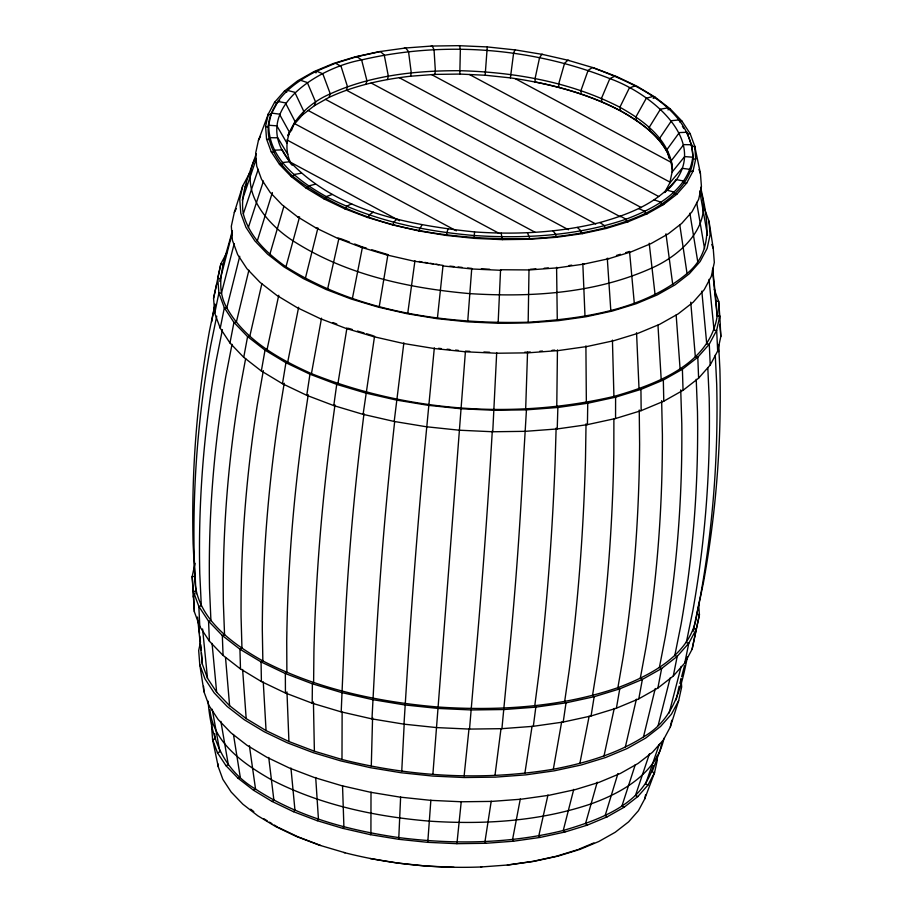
<?xml version="1.0" encoding="UTF-8"?>
<svg xmlns="http://www.w3.org/2000/svg" width="913" height="913" viewBox="0 0 913 913"><rect width="100%" height="100%" fill="white"/><g stroke="black" fill="none" stroke-linecap="round" stroke-linejoin="round"><path stroke-width="1.37" d="M687.455 656.732C680.972 689.007 673.748 719.421 643.482 736.917C616.195 754.161 584.799 763.245 553.335 769.225C483.228 780.935 410.804 776.872 341.987 759.479L342.124 711.98M613.89 419.204L613.833 452.003A1300.215 712.197 75.4 0 1 597.479 664.573L592.526 695.455L594.158 696.722L619.505 688.95L642.17 679.512L661.457 668.636L677.069 656.515L688.813 643.209L696.265 629.217L699.426 614.803L698.605 603.927M216.792 283.635L213.574 298.197L214.738 313.239L220.238 328.201L229.962 342.98L243.577 357.177L261.141 370.849L282.471 383.722L306.757 395.329L333.781 405.6L362.792 414.274L394.199 421.464L426.211 426.736L459.239 430.206L492.758 431.758L525.489 431.324L557.227 428.939L587.127 424.693L615.556 418.508L615.602 397.166L613.924 396.436C514.087 419.729 406.696 411.523 311.447 373.634C278.796 358.923 244.992 340.07 226.801 307.875C212.82 282.996 226.675 255.663 232.256 230.635M312.189 703.204L285.176 692.921L261.164 681.429L240.29 668.807L222.909 655.283L209.431 641.234L199.81 626.603L194.366 611.801L192.164 576.56L194.777 576.411C194.366 616.595 231.274 643.243 262.853 660.921C317.005 688.984 377.685 701.914 438.103 707.016C498.464 711.01 560.285 707.37 617.884 687.683C651.551 674.969 691.814 653.97 696.859 614.266L699.438 614.654L692.077 649.314L684.659 663.158L673.269 676.054L657.862 688.071L638.586 698.947L616.161 708.294L591.065 715.986L563.218 722.046L533.009 726.337L501.922 728.665L469.522 729.088L436.688 727.593L403.991 724.169L371.659 718.839L340.891 711.798L312.189 703.204L312.383 683.803L313.616 682.593L313.924 651.483A1300.215 578.785 -71.3 0 1 330.278 438.925L334.797 406.274M371.009 792.096L370.918 832.987L370.301 834.642L342.672 828.319L316.937 820.604L293.199 811.566L271.891 801.352L253.552 790.281L238.076 778.275L225.968 765.676L217.431 752.689L212.592 739.541L211.565 726.463L212.398 722.514M529.004 269.381L528.171 322.221C444.962 324.298 357.542 311.904 285.974 266.813C267.315 253.586 249.272 236.729 243.315 213.847C239.663 192.963 249.945 173.196 256.188 153.783M557.444 349.93L556.77 406.627L557.866 407.483L587.744 403.238L615.328 397.235L640.937 389.394L663.329 380.036L682.388 369.251L697.658 357.371L709.184 344.338L716.602 330.506L719.786 316.092L718.668 301.358L714.24 289.216M586.032 423.837L585.507 458.166A1300.215 585.826 79.9 0 1 569.141 670.724L564.656 701.515L566.014 702.85L563.218 722.046M587.424 424.636L587.744 403.238L586.351 402.439L585.906 345.89M341.2 711.878L343.402 660.316A1300.215 441.926 -75.3 0 1 359.768 447.758L363.99 413.6M371.283 766.178L372.584 717.55M556.131 428.083L555.104 462.48A1300.215 449.436 83.9 0 1 538.75 675.038L534.767 705.76L535.817 707.141L533.329 726.303M557.227 428.939L557.866 407.483L526.447 409.846L494.059 410.279L460.882 408.75L428.186 405.315L396.516 400.088L365.736 393.058L336.726 384.384L309.964 374.216L285.929 362.735L265.021 350.124L247.594 336.612L233.956 322.415L224.336 307.795L218.903 292.982L217.739 278.248L220.866 263.834L226.915 252.479M672.436 168.939C668.761 141.264 642.843 123.689 620.429 110.815C586.226 92.989 548.416 83.311 510.401 77.867L513.585 53.308L514.886 49.827L542.847 54.472M530.259 351.962L527.543 352.167L525.671 408.956L526.447 409.846L523.16 464.865A1300.215 305.353 87.5 0 1 506.806 677.435L501.922 728.665M371.979 718.908L374.695 667.471A1300.215 297.501 -78.9 0 1 391.049 454.914L394.61 422.011M400.624 796.981L398.73 839.309L370.301 834.642M498.156 322.609L500.564 269.746L529.472 269.94L557.683 267.829L583.921 264.108L608.674 258.733L631.191 251.84L651.106 243.554L668.236 233.876L681.783 223.343L692.02 211.77L698.662 199.342L701.435 186.537L700.442 173.607L694.725 146.171L690.137 133.629L681.931 121.098L670.131 108.795L655.203 97.212L637.285 86.415L616.948 76.681L593.758 67.87L567.886 60.224L564.565 63.305L558.676 83.962L558.859 87.386M401.743 771.2L404.185 724.192M496.695 352.566L492.758 431.758M403.991 724.169L407.232 672.835A1300.215 147.986 -82.3 0 1 423.586 460.278L434.326 347.864M492.301 430.856L490.224 465.299A1300.215 156.043 -89 0 1 473.858 677.857L469.522 729.088M193.202 597.056L193.784 594.317M694.759 146.32L695.706 158.953L693.035 171.153L686.633 183.148L676.75 194.321L663.511 204.592L647.351 213.71L627.927 221.825L606.198 228.467L582.608 233.602L556.69 237.277L529.768 239.274L502.333 239.64L474.212 238.35L445.864 235.383L418.451 230.852L392.396 224.883L367.254 217.362L344.612 208.746L324.012 198.908L305.901 187.975L291.167 176.529L279.481 164.363L271.241 151.832L266.539 139.004L265.592 126.371L268.308 114.034L274.573 102.302L284.411 91.129L297.615 80.846L313.946 71.613L333.119 63.59L355.1 56.857L378.986 51.676L405.657 47.99L408.522 51.55L411.261 72.846L410.542 76.213C382.604 79.477 354.701 85.411 329.091 97.371L330.289 93.879L322.825 73.816L316.56 71.146C297.501 80.766 278.397 94.21 270.727 115.015C262.214 138.091 276.148 161.727 293.267 176.643C359.197 228.57 447.758 240.142 529.312 238.715C568.925 236.604 609.005 230.338 645.251 213.516C667.106 202.618 690.399 185.453 693.15 159.261C691.655 107.494 633.884 83.026 592.377 67.551L588.12 70.358L580.93 90.615L581.25 94.096M664.949 192.232C717.036 147.016 653.822 94.267 609.838 78.621C531.686 47.533 443.547 40.8 361.616 59.916C317.427 67.836 247.434 111.101 290.003 161.727C336.943 211.531 409.218 225.1 474.498 231.925L474.212 238.35M458.965 45.684L487.268 46.928L485.157 75.243L459.81 74.067L434.805 74.398L410.542 76.213M612.429 340.127L613.924 396.436C655.397 384.521 709.515 364.744 717.184 316.092L719.798 315.944L720.836 336.441L717.675 351.003L710.223 364.995L698.616 378.176L683.05 390.308L663.785 401.195L641.166 410.656L615.556 418.508M467.73 321.205L471.747 268.422L467.65 267.988M430.868 800.153L427.763 842.345L456.911 843.68L485.67 843.292L513.562 841.204L540.097 837.426L564.816 832.04L587.321 825.135L607.191 816.827L624.115 807.252L637.799 796.593L648.002 785.009L654.541 772.718L657.314 760.061L657.018 756.032M432.876 774.464L440.477 676.316A1300.215 4.063 -85.7 0 0 456.842 463.758L465.447 351.128L469.704 351.322M437.43 318.032L443.045 265.409L414.103 261.198L386.792 254.944L361.331 247.32L337.319 238.19L316.012 227.976L297.478 216.769L282.037 204.763L270.088 192.301L261.472 179.176L256.679 166.018L255.674 153.087L258.459 140.282L260.456 136.494M464.124 775.902L468.974 729.03M394.199 421.464L403.854 342.843M461.248 801.546L456.911 843.68M363.1 414.354L374.57 336.144M459.81 74.067L460.357 49.291L459.547 45.65L431.21 46.061M494.972 775.502L501.009 728.62M407.769 313.148L414.947 260.776L414.422 261.266M491.228 801.158L484.974 841.592L485.67 843.292M524.872 773.265L532.062 726.292M379.249 306.62L387.934 254.601L371.853 249.785M591.065 715.986L594.158 696.722L565.718 702.907L535.497 707.176L504.079 709.527L471.348 709.96L438.172 708.442L404.801 704.95L372.458 699.609L341.382 692.488L312.383 683.803L285.347 673.532L261.061 661.925L239.936 649.189L222.327 635.528L208.552 621.194L198.829 606.415L193.339 591.453L192.164 576.56L195.04 563.31M346.951 327.881L337.913 383.711L336.726 384.384L333.781 405.6L334.98 404.916M282.471 383.722L285.929 362.735L287.675 362.267L298.631 307.259M284.217 383.243L278.659 416.899A1300.215 820.627 -61.8 0 0 262.305 629.456L262.853 660.921L261.061 661.925L261.403 681.555M434.805 74.398L435.364 71.043L434.04 49.633L432.191 46.004L404.299 48.081M616.401 708.203L619.756 688.859L617.884 687.683L623.248 656.664A1300.215 826.379 70.3 0 0 639.602 444.106L639.248 410.017M261.346 370.975L265.021 350.124L267.007 349.782L278.75 295.253M263.321 370.632L257.42 404.071A1300.215 921.479 -55.7 0 0 241.066 616.629L241.956 648.31L239.936 649.189L240.484 668.944M553.335 769.225L561.621 722.103M520.296 798.989L512.558 839.526L513.562 841.204M321.502 318.192L311.447 373.634L309.964 374.216L306.757 395.329L308.24 394.736L303.082 428.585A1300.215 705.749 -66.9 0 0 286.728 641.143L286.876 672.413L285.347 673.532L285.438 693.035M352.372 298.574L362.472 246.978L366.501 248.188M638.792 698.844L642.375 679.409L640.287 678.336L646.039 647.157A1300.215 926.421 64.1 0 0 662.393 434.599L661.651 400.659M243.737 357.325L247.594 336.612L249.774 336.395L261.86 283.76M245.654 358.501L239.72 390.33A1300.215 1006.548 -48.2 0 0 223.365 602.888L224.552 634.786L222.327 635.528L223.069 655.42M657.862 688.071L661.64 668.521L659.369 667.563L665.44 636.213A1300.215 1010.611 56.6 0 0 681.794 423.655L680.733 389.885M229.962 342.98L233.956 322.415L236.296 322.346L248.884 270.237M232.028 344.292L225.876 375.894A1300.215 1074.407 -38.9 0 0 209.522 588.451L210.926 620.589L208.552 621.194L209.431 641.234M579.846 763.462L589.17 716.112M673.269 676.054L677.206 656.379L674.798 655.557L681.121 624.001A1300.215 1077.511 47.1 0 0 697.475 411.443L696.22 379.283M220.238 328.201L224.336 307.795L226.801 307.875L239.742 256.302M222.418 329.65L216.119 361.023A1300.215 1123.88 -27 0 0 199.764 573.581L201.328 605.958L198.829 606.415L199.81 626.603M214.738 313.239L218.903 292.982L221.437 293.221L234.219 243.6M216.723 316.183L210.606 345.97A1300.215 1154.123 -12.5 0 0 194.252 558.528L196.055 593.861M684.761 663.021L688.813 643.209L686.314 642.524L692.83 610.751A1300.215 1125.98 35.1 0 0 709.184 398.194L707.803 367.619M213.562 298.346L220.866 263.834L223.434 264.371L222.875 267.03M215.023 304.109L209.454 330.985A1300.215 1164.611 4 0 0 193.1 543.543L194.914 579.15M219.748 281.307L232.416 232.279M214.966 305.193L212.661 316.32A1300.215 1155.185 20.5 0 0 211.679 321.833M693.161 631.34L700.339 596.68A1300.215 1155.185 20.5 0 0 716.694 384.111L715.278 355.146M696.859 614.266L703.546 582.015A1300.215 1164.611 4 0 0 719.9 369.457L718.645 344.806M692.134 649.166L696.265 629.217L693.709 628.68M547.971 794.983L538.796 835.806L540.097 837.426M327.596 289.147L338.997 238.053L337.582 238.293M603.984 756.067L614.232 708.397M249.671 172.979L242.721 185.944L234.333 212.352L231.32 226.23L232.404 240.256L237.677 254.647L246.932 268.719L260.057 282.379L276.81 295.378L296.93 307.51L320.052 318.557L345.799 328.338L373.702 336.68L403.318 343.448L434.109 348.515L465.573 351.802L496.82 353.24L527.999 352.84L558.231 350.592L587.002 346.518L613.821 340.697L638.221 333.234L659.791 324.252L678.165 313.889L693.161 302.226L704.22 289.672L711.307 276.354L714.32 262.488L713.236 248.462L708.99 221.094L703.889 207.228M242.675 186.092L239.754 199.445L240.792 213.254L245.928 227.28L254.818 240.838L267.555 254.134L283.84 266.801L303.401 278.625L326.146 289.512L351.208 299.03L378.393 307.156L406.901 313.684L436.882 318.637L467.855 321.878L498.281 323.282L528.638 322.894L558.379 320.668L586.089 316.743L612.201 311.071L636.213 303.721L657.189 294.945L675.049 284.856L689.338 273.729L700.145 261.517L707.141 248.416L710.074 234.903L709.024 221.254M291.452 164.454C275.783 134.394 303.869 104.858 330.289 93.879C370.804 75.265 416.088 70.472 460.232 70.712C515.046 72.218 570.739 81.987 619.881 107.243C642.569 119.923 666.878 137.509 672.105 164.671M200.483 642.136L198.68 650.513L199.764 664.538L204.01 691.906L209.031 705.623L218.127 719.478L230.898 732.774L247.024 745.305L266.813 757.242L289.33 768.004L314.392 777.534L341.576 785.659L370.404 792.244L400.065 797.129L430.696 800.347L461.453 801.774L491.81 801.397L521.255 799.195L549.272 795.234L575.384 789.574L599.145 782.304L620.372 773.448L638.05 763.462L652.521 752.221L663.42 739.884L670.279 727.056L678.667 700.648L681.669 686.93L681.03 678.359M664.653 192.586L669.697 183.136L672.116 172.078L671.238 160.779L683.711 144.619L691.757 144.756L693.15 159.261L695.717 158.805M528.171 322.221C583.418 318.569 643.129 310.18 687.044 273.535C714.776 250.755 707.427 217.853 700.625 187.279M645.628 794.767L644.692 798.966L638.427 810.698L628.589 821.871L615.214 832.268L598.848 841.489L579.881 849.41L558.174 856.074L534.31 861.279L508.393 864.953L480.809 866.996M653.457 765.539C642.775 804.741 598.289 820.136 563.253 830.488C509.659 843.772 453.601 844.525 399.015 837.62C348.903 830.316 298.368 817.067 255.549 789.106C222.852 769.659 210.88 737.499 208.084 701.138M661.845 742.554L660.133 750.372L652.076 771.873L654.541 772.718L644.692 798.966M670.325 726.908L671.785 720.231M676.156 699.906L679.158 686.177M625.314 747.165L636.395 699.153M305.33 278.499L317.918 227.965L316.24 228.102M573.752 789.368L563.253 830.488L564.816 832.04M643.482 736.917L655.26 688.505M387.466 79.488L388.322 76.099L384.247 54.985L380.413 51.573L356.892 56.686L335.482 63.248L316.56 71.146L315.955 72.972M658.159 725.493L670.176 677.948M285.974 266.813L299.578 216.895L297.672 216.906M597.216 782.19L585.518 823.663L587.321 825.135M669.115 713.076L681.189 666.444M679.877 683.449L680.938 679.363M681.657 676.636L684.499 665.725M269.849 254.282L283.886 206.315M617.941 773.528L605.182 815.457L607.191 816.827M365.965 84.156L366.935 80.743L361.616 59.916L356.892 56.686M257.226 241.123L272.348 192.563M635.243 764.786L621.936 806.008L624.115 807.252M248.336 227.577L263.446 181.048M649.497 753.693L635.471 795.463L637.799 796.593M243.315 213.847L258.208 169.339M659.3 744.3L645.582 784.016L648.002 785.009M242.253 200.198L256.245 158.93M663.979 738.263C656.618 773.14 622.552 792.416 591.635 803.68C539.606 821.46 483.764 824.747 429.236 821.129C374.661 816.53 319.847 804.844 270.921 779.497C244.33 764.238 213.151 743.034 209.944 709.812M265.58 126.519L268.057 127.215L271.458 113.075L279.435 114.148L289.307 131.986L287.857 135.706L293.575 125.001L302.454 114.947L314.369 105.68L315.647 102.142L307.327 82.558L300.445 80.241M234.333 212.352L236.307 208.621M447.941 229.14L446.195 235.417M678.667 700.648L671.477 714.103L660.521 726.508L645.696 738.069L627.151 748.534L605.57 757.528L581.17 764.991L554.351 770.812L525.899 774.852L495.348 777.134L464.181 777.534L432.922 776.084L401.138 772.752L370.347 767.673L340.754 760.894L313.148 752.632L287.15 742.737L264.279 731.792L244.17 719.672L227.246 706.525L214.167 692.864L205.026 678.941L199.764 664.538M258.459 140.282L268.308 114.034M302.454 114.958L303.812 111.352L294.796 92.316L287.424 90.376M291.304 130.89L294.979 121.361L285.449 102.907L277.7 101.377M254.202 160.129C239.697 192.289 267.132 223.925 292.639 240.598C345.24 274.596 408.202 288.177 469.83 293.632C531.412 297.455 595.573 293.552 652.475 267.726C680.915 255.047 713.395 225.385 700.591 191.182M245.175 186.834L247.046 183.342M342.98 828.399L343.904 826.813L342.535 785.579M421.943 224.849L418.759 230.909M672.116 172.078L684.647 156.591L692.727 157.196C688.47 190.726 654.461 208.461 626.033 219.2C577.404 235.816 525.215 238.886 474.246 235.52C423.233 231.206 372.002 220.284 326.272 196.603C299.612 181.664 268.445 159.17 268.799 125.241L276.879 125.857L286.887 143.044M317.21 820.696L318.443 819.189L315.704 777.465M669.697 183.136L682.079 168.3L690.057 169.373L690.479 171.473L693.035 171.153M277.872 102.29L279.652 100.282M474.498 231.925C516.45 234.789 558.996 232.747 599.909 222.532C628.041 214.623 657.657 203.473 676.077 179.541L683.814 181.059L684.214 183.193L686.724 183.011M293.461 811.668L294.967 810.265L290.95 768.05M396.95 219.131L393.629 222.224L393.229 224.461L392.396 224.883M272.12 801.477L273.889 800.176L268.73 757.425M373.394 212.078L369.137 214.897L368.681 217.111L367.54 217.454M653.206 98.399L655.203 97.212M253.552 790.281L255.549 789.106L249.397 745.75M314.357 105.691L329.091 97.36M387.089 255.024L387.934 254.601M351.676 203.816L346.552 206.304L346.038 208.506L344.612 208.746M614.963 76.144L609.838 78.621L601.45 98.421L601.895 101.948M667.939 109.845L670.131 108.795M238.076 778.275L240.267 777.237L233.466 734.497M578.785 849.227L593.918 842.904M679.466 121.863L681.817 120.95M225.968 765.676L228.318 764.774L220.878 721.384M332.161 194.492L326.272 196.603L325.69 198.772L324.012 198.908M635.243 85.845L629.354 87.956L619.881 107.243L620.429 110.815M686.12 131.997L687.603 134.245L690.057 133.481M217.431 752.689L219.885 751.935L212.215 709.241M616.446 255.469L620.384 254.259M625.61 252.661L629.536 251.452L634.307 303.299M577.518 849.752L556.108 856.314L532.587 861.427L507.343 865.01M361.331 247.32L362.472 246.978M315.19 184.243L308.628 185.944L308.001 188.089L306.095 188.112M652.886 96.493L646.324 98.205L635.916 116.921L636.566 120.55M694.725 146.171L692.18 146.788L688.06 135.501M212.592 739.541L215.137 738.937M301.062 173.265L293.94 174.531L293.267 176.643L291.167 176.529M667.586 107.917L660.453 109.183L649.269 127.295L649.999 130.993M569.016 265.546L571.778 265.158M712.448 269.849L717.184 316.092L716.054 301.507L718.634 301.199L719.524 318.831M195.918 591.156L193.339 591.453L194.366 611.801M679.078 119.9L671.523 120.71L659.722 138.183L660.51 141.949M530.385 269.278L535.908 268.867M544.171 268.239L548.314 267.931M539.777 351.254L542.493 351.049M552.011 350.341L554.727 350.136M481.79 866.939L481.471 866.951C435.284 868.777 388.881 864.029 344.098 852.559L343.79 852.48M676.887 194.195L674.467 194.229L674.102 192.072L666.73 190.132M524.735 352.201L527.543 352.167M501.032 270.305L471.873 268.97L442.839 265.934M454.035 867.316L425.915 866.026L397.897 863.093L370.153 858.528M663.683 204.478L661.411 204.398L661.069 202.207L654.199 199.879M481.356 268.867L489.585 269.244M483.913 351.984L489.596 352.247M427.763 842.345L398.73 839.309M647.351 213.71L645.251 213.516L644.955 211.302L638.701 208.632M487.268 46.928L515.434 49.941M485.157 75.22L510.401 77.879M449.881 266.128L453.978 266.562M458.075 266.984L462.172 267.418M438.56 348.31L441.39 348.606M447.05 349.2L449.881 349.496M455.541 350.09L458.372 350.387M279.481 164.363L281.74 164.625L282.437 162.548L290.003 161.727L292.137 165.242M217.739 278.248L220.307 278.636M628.178 221.733L626.284 221.425L626.033 219.2L620.498 216.221M419.158 261.472L421.966 261.94M424.773 262.396L427.592 262.864M430.4 263.332L433.207 263.789M436.015 264.256L438.822 264.713M271.241 151.832L273.615 152.243L274.334 150.189L282.208 149.846L290.528 163.45M266.573 139.153L269.027 139.7L269.757 137.692L277.803 137.817L287.766 154.354M606.472 228.398L604.817 228.01L604.634 225.762L599.909 222.532M608.937 258.664L607.282 258.276L610.808 310.5M569.21 60.52L541.911 54.278L539.583 57.587L535.075 78.552L535.109 81.953M348.275 328.269L352.213 329.456M357.474 331.031L364.047 332.994M366.672 333.781L373.246 335.756M197.516 617.04L202.355 664.185L207.502 678.279L216.643 692.202L229.608 705.715L246.179 718.588L266.06 730.594L288.93 741.527L314.38 751.216L341.987 759.479M345.114 852.776L319.242 845.13L296.052 836.319L275.715 826.585L257.797 815.788L242.869 804.205L231.183 792.05L222.863 779.371L218.275 766.829L212.558 739.393M582.608 233.602L581.227 233.135L581.102 230.875L577.278 227.451M584.217 264.051L582.825 263.595L584.993 316.115M268.262 114.171L270.727 115.015L276.993 103.295L274.573 102.302M340.309 238.544L349.439 242.025M354.655 243.999L361.171 246.487M332.96 322.551L336.771 324.012M320.623 845.449L298.037 836.856L279.024 827.76M556.998 237.243L555.914 236.729L555.857 234.447L552.993 230.898M557.683 267.829L556.588 267.315L557.284 320.041M284.411 91.129L286.739 92.259M515.263 78.666L671.283 162.411M469.442 74.501L670.222 182.258M431.621 74.615L658.65 196.478M399.438 77.776L641.44 207.662M335.482 63.248L341.017 66.227L347.488 86.701L346.392 90.159L595.733 223.97M371.157 83.015L620.349 216.758M325.53 99.369L568.468 229.756M308.183 110.484L535.144 232.29M294.739 123.689L499.194 233.42M286.933 139.917L456.34 230.841M289.626 161.784L399.46 220.741M263.64 818.63L267.167 820.764M269.518 822.179L271.869 823.606M274.231 825.021L277.757 827.155M530.088 239.263L527.474 232.804M250.664 809.169L253.814 811.611M502.333 239.64L501.157 233.146M682.422 126.371L683.905 128.619M698.981 169.556L700.442 173.607M711.798 244.467L713.236 248.462M668.989 158.154L667.083 149.412L679.318 132.59L687.192 132.248L687.603 134.245M699.7 191.034L707.484 235.269M696.642 202.389L704.562 248.621M689.874 213.197L697.715 261.449M679.74 224.587L687.044 273.535M665.965 233.796L672.755 284.651M649.211 243.246L655.066 294.637M712.642 268.228L716.054 301.507M198.258 620.726L198.543 623.533M198.829 626.341L199.548 633.337M199.833 636.144L200.404 641.748M200.689 644.555L201.271 650.159M709.013 279.401L714.057 330.358L716.659 330.358L717.675 351.003M202.595 628.977L207.502 678.279M701.823 291.133L706.742 344.053L709.287 344.201L710.223 364.995M212.067 643.414L216.643 692.202M690.742 302.157L695.352 356.96L697.794 357.245L698.616 378.176M225.522 657.52L229.608 705.715M719.9 324.377L720.836 336.441M218.036 763.907L218.241 766.68M214.738 733.755L215.034 737.636M201.488 652.955L202.355 664.185M203.553 686.291L203.976 691.746M676.156 314.996L680.082 368.841L682.388 369.251L683.05 390.308M242.618 669.469L246.179 718.588M657.976 325.222L661.195 379.5L663.329 380.036L663.785 401.195M263.264 681.931L266.06 730.594M718.246 344.543L718.599 351.642M636.555 332.731L639.02 388.744L640.937 389.394L641.166 410.656M286.967 691.917L288.93 741.527M313.433 701.983L314.38 751.216M535.109 81.942A194.332 86.404 4.4 0 1 667.917 153.224"/></g></svg>
